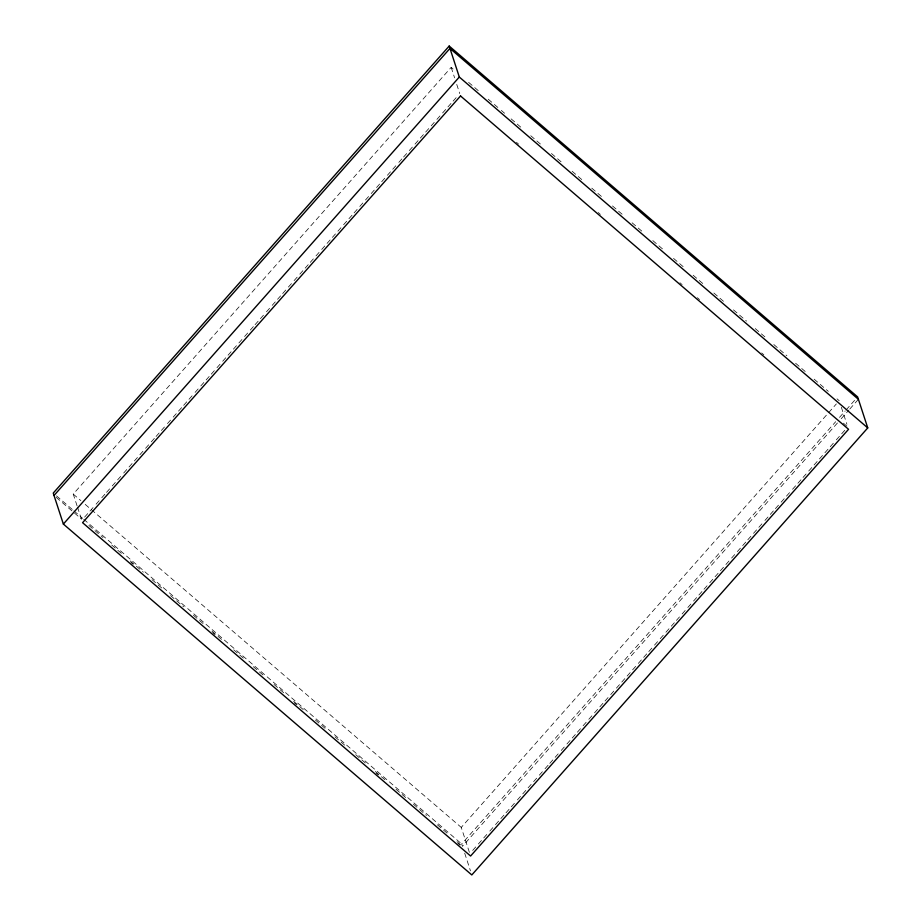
<?xml version="1.0" encoding="UTF-8"?>
<svg xmlns="http://www.w3.org/2000/svg" width="921" height="921" viewBox="0 0 921 921"><rect width="100%" height="100%" fill="white"/><g stroke="black" fill="none" stroke-linecap="round" stroke-linejoin="round"><path stroke-width="0.69" stroke-dasharray="4.61 3.45" d="M77.088 505.882L73.231 494.082L451.175 67.371L454.456 70.18M84.651 517.072L95.128 505.249M96.083 504.178L100.838 498.802M101.794 497.731L105.604 493.426M106.548 492.355L111.314 486.979M112.258 485.908L122.735 474.085M123.69 473.014L138.921 455.814M139.877 454.732L144.632 449.367M145.587 448.285L150.342 442.909M151.297 441.838L155.108 437.544M156.052 436.462L166.528 424.639M167.484 423.568L172.239 418.192M173.194 417.121L182.715 406.368M183.67 405.298L194.135 393.474M195.091 392.392L199.845 387.016M200.801 385.945L210.322 375.192M211.277 374.122L216.032 368.745M216.988 367.675L221.742 362.298M222.698 361.228L237.929 344.028M238.884 342.957L243.639 337.581M244.595 336.499L249.349 331.134M250.305 330.052L254.115 325.758M255.071 324.676L265.536 312.852M266.491 311.782L271.246 306.405M272.202 305.335L281.722 294.582M282.678 293.511L287.433 288.135M288.388 287.064L293.143 281.688M294.098 280.606L298.865 275.241M299.809 274.159L309.329 263.418M310.285 262.335L315.04 256.959M315.995 255.888L320.761 250.512M321.705 249.441L336.936 232.242M337.892 231.171L342.647 225.795M343.602 224.712L353.123 213.971M354.078 212.889L358.833 207.524M359.789 206.442L364.543 201.066M365.499 199.995L370.265 194.619M371.209 193.548L380.73 182.795M381.685 181.725L386.44 176.348M387.396 175.278L397.872 163.454M398.816 162.372L402.627 158.078M403.582 157.007L408.337 151.631M409.292 150.549L414.059 145.184M415.003 144.102L430.234 126.902M431.189 125.832L435.955 120.455M436.899 119.385L441.666 114.008M442.61 112.938L452.13 102.185M453.086 101.114L457.852 95.738M469.388 852.328L461.248 827.415L836.349 403.928M837.419 423.004L462.457 846.341L461.686 843.958L835.692 421.703M839.503 417.397L845.225 410.927M846.18 409.857L855.724 399.081M841.241 418.698L848.874 410.087M849.818 409.005L858.407 399.311M472.68 850.405L477.435 845.041M478.39 843.958L488.855 832.135M489.811 831.064L494.577 825.688M495.521 824.617L505.042 813.865M505.997 812.794L516.474 800.971M517.418 799.889L532.649 782.689M533.604 781.618L538.371 776.242M539.315 775.171L544.081 769.795M545.025 768.724L548.835 764.418M549.791 763.348L560.256 751.524M561.211 750.454L565.978 745.077M566.922 743.995L576.442 733.254M577.398 732.172L582.153 726.807M583.108 725.725L587.874 720.349M588.818 719.278L593.585 713.902M594.529 712.831L604.049 702.078M605.005 701.008L609.771 695.631M610.715 694.561L615.481 689.184M616.425 688.102L631.668 670.914M632.612 669.832L637.378 664.455M638.322 663.385L647.843 652.632M648.798 651.561L653.565 646.185M654.509 645.114L659.275 639.738M660.219 638.667L664.985 633.291M665.941 632.22L675.45 621.468M676.405 620.397L681.172 615.021M682.116 613.939L686.882 608.574M687.837 607.492L692.592 602.115M693.548 601.045L703.068 590.292M704.012 589.221L708.779 583.845M709.723 582.774L724.965 565.575M725.909 564.504L730.675 559.128M731.619 558.045L736.386 552.681M737.341 551.598L746.862 540.857M747.806 539.775L752.572 534.399M753.516 533.328L763.993 521.505M764.948 520.434L774.469 509.681M775.413 508.611L780.179 503.234M781.135 502.152L791.6 490.329M792.555 489.258L802.076 478.506M803.031 477.435L807.786 472.059M808.742 470.988L823.973 453.788M824.928 452.718L835.393 440.894M836.349 439.812L844.914 430.142M468.616 82.349L479.519 91.709M488.234 99.203L500.23 109.495M501.323 110.439L504.593 113.248M511.132 118.867L522.023 128.226M530.749 135.721L541.652 145.081M551.46 153.508L561.269 161.935M572.16 171.294L581.968 179.722M591.789 188.149L601.597 196.576M612.488 205.947L623.39 215.307M632.117 222.79L643.008 232.161M652.816 240.588L663.719 249.948M673.527 258.375L683.336 266.802M693.145 275.229L705.141 285.533M713.856 293.016L724.758 302.387M733.473 309.87L746.551 321.107M755.278 328.601L765.086 337.028M773.801 344.523L786.879 355.759M795.606 363.242L805.415 371.67M814.129 379.164L828.301 391.333M837.016 398.828L839.204 400.693M516.428 142.271L518.604 144.148M598.178 212.498L600.354 214.374M679.917 282.724L682.104 284.601M697.358 297.702L699.534 299.578M761.667 352.95L763.843 354.815M843.406 423.176L847.769 426.918M73.231 494.082L80.864 500.633M85.216 504.386L461.248 827.415M56.503 495.889L72.84 509.923M73.933 510.867L82.648 518.35M83.742 519.283L461.686 843.958M56.193 497.34L81.244 518.857M88.877 525.407L103.037 537.576M111.74 545.059L121.549 553.486M130.264 560.97L143.331 572.194M152.046 579.677L161.843 588.105M170.558 595.588L183.636 606.812M193.433 615.24L203.242 623.655M211.945 631.138L223.93 641.43M233.738 649.858L243.535 658.273M253.344 666.7L264.235 676.049M274.032 684.476L284.923 693.835M293.638 701.318L304.529 710.678M315.419 720.026L325.228 728.453M335.025 736.869L344.834 745.296M355.725 754.656L365.522 763.072M375.331 771.487L386.221 780.847M396.018 789.274L405.827 797.69M413.448 804.24L426.515 815.465M437.406 824.825L449.39 835.117M457.012 841.667L462.457 846.341M130.851 562.432L133.027 564.308M212.59 632.658L214.777 634.534M294.34 702.884L296.516 704.761M376.079 773.11L378.266 774.987M457.829 843.337L460.005 845.213M841.345 407.255L846.917 424.293M451.175 67.371L454.606 77.859M456.747 84.41L459.752 93.585M464.691 853.157L470.47 870.863M77.514 507.195L81.796 520.307"/><path stroke-width="1.38" d="M449.195 46.05L53.245 493.092L63.365 524.072L471.805 874.95L867.755 427.908L857.635 396.928L449.195 46.05L459.314 77.042L867.755 427.908M54.017 495.475L449.966 48.433L858.407 399.311M63.365 524.072L459.314 77.042M460.535 95.968L82.579 522.691L470.596 856.023L848.552 429.301L460.535 95.968"/></g></svg>
